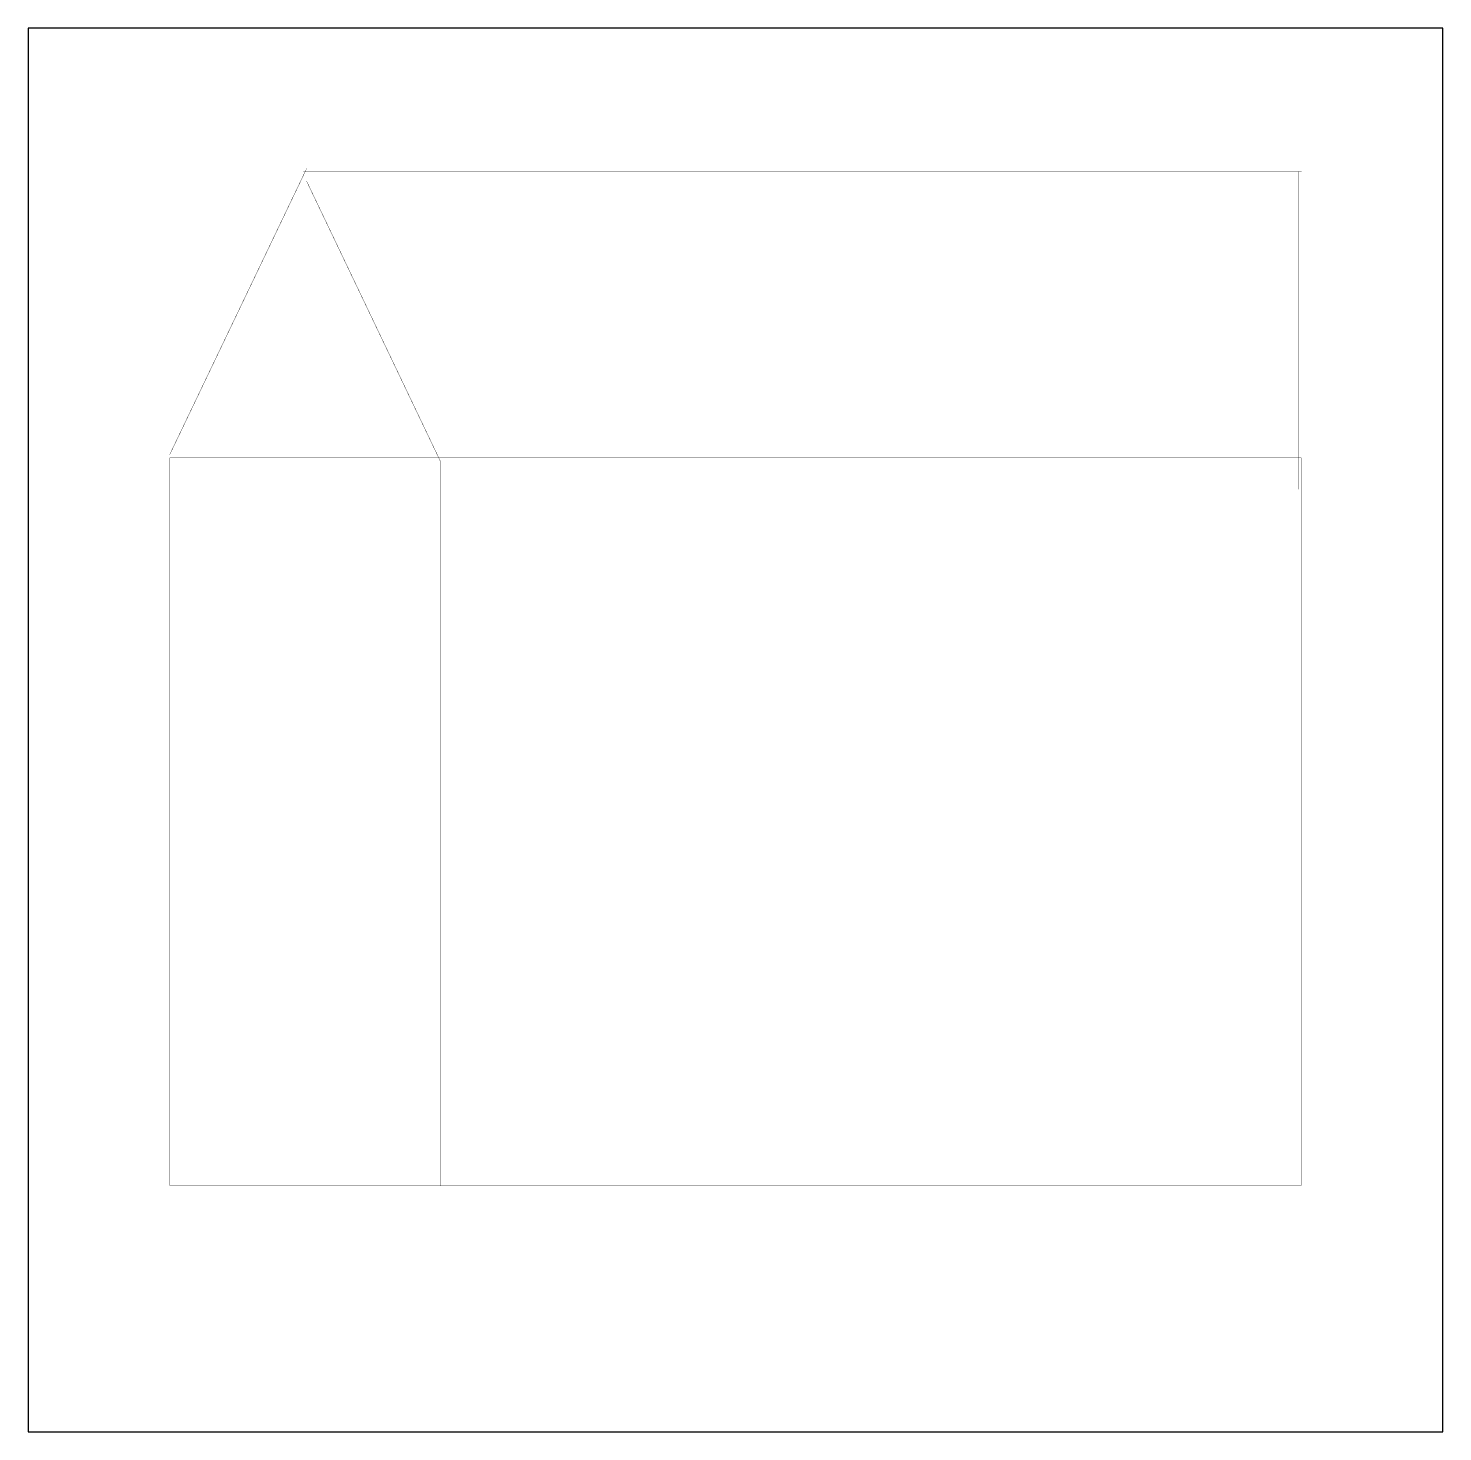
# Model space of a CAD drawing. Extents: x 0 to 41.6, y 0.2 to 41.5.
import ezdxf

# ---------------------------------------------------------------- set-up
doc = ezdxf.new("R2010")
doc.units = 0
doc.layers.get('0').update_dxf_attribs({"linetype": 'CONTINUOUS'})

msp = doc.modelspace()

# ---------------------------------------------------------------- linework, layer by layer
at = {"color": 7}
msp.add_lwpolyline([(0, 0.216038), (41.5754, 0.216038), (41.5754, 41.4676), (0, 41.4676), (0, 0.216038)], close=True, dxfattribs=at)
at = {"color": 0}
for points, const_width in [([(4.15756, 28.9368), (8.18007, 37.3396), (8.18007, 37.3287)], 0.010053), ([(8.08675, 37.2562), (37.4179, 37.2562), (37.4179, 37.2456)], 0.010053), ([(37.3246, 37.2562), (37.3246, 27.9288), (37.3246, 27.9179)], 0.010053), ([(8.18007, 36.9754), (12.1086, 28.7501), (12.1086, 28.7393)], 0.010053), ([(12.1086, 28.7501), (12.1086, 7.45335), (12.1086, 7.4426)], 0.010053), ([(19.0522, 4.34418), (19.0529, 4.34343)], 0.071806)]:
    msp.add_lwpolyline(points, dxfattribs=dict(at, const_width=const_width))
at = {"color": 0, "const_width": 0.010053}
msp.add_lwpolyline([(4.15756, 28.8435), (37.4179, 28.8435), (37.4179, 7.45335), (4.15756, 7.45335), (4.15756, 28.8435)], close=True, dxfattribs=at)

doc.saveas('drawing.dxf')
